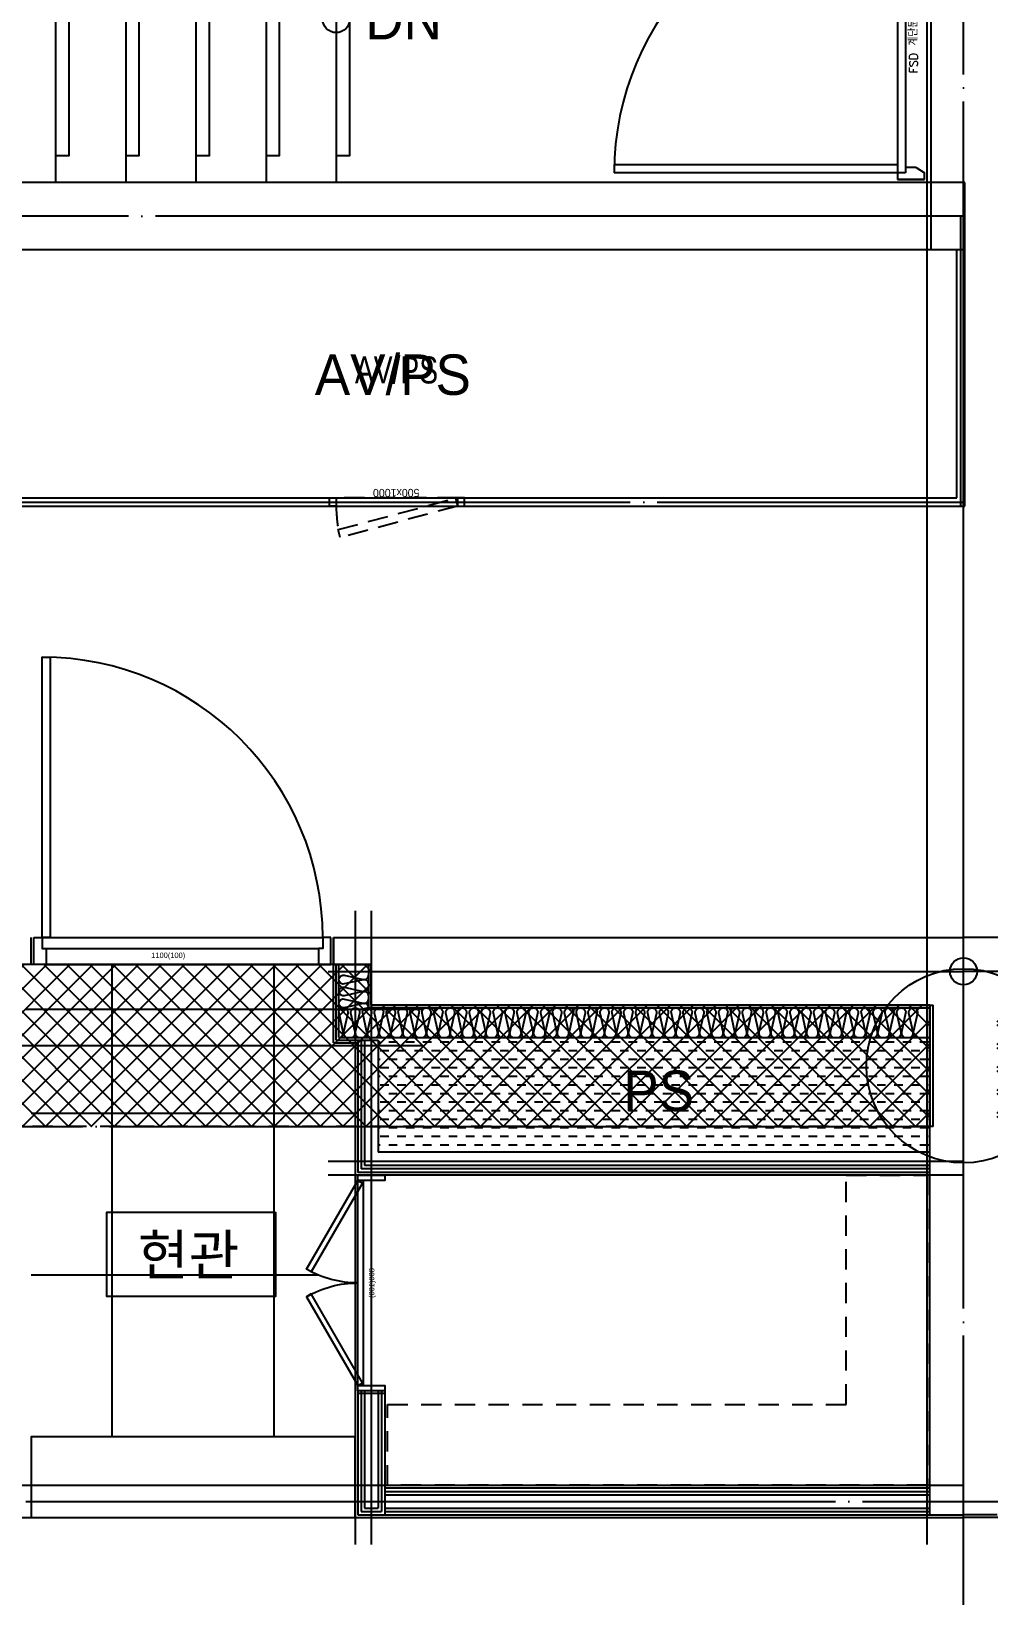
# Model space of a CAD drawing. Header units: millimetres. Extents: x -24416 to 92204, y -190080 to 23760.
# Drawn here: x 66557 to 70105, y -144547 to -138747 of the extents above; entities that cross this region are included whole.
import ezdxf
from ezdxf.enums import TextEntityAlignment as Align
from ezdxf.xclip import XClip

# ---------------------------------------------------------------- set-up
doc = ezdxf.new("R2010")
doc.units = ezdxf.units.MM
doc.header["$LTSCALE"] = 50
doc.header["$XCLIPFRAME"] = 0
for name, pattern in [('AUDIT_D_220706163347-0', [0]), ('CEN', [62, 60, -1, 0, -1]), ('HID', [2.5, 1.5, -1]), ('xr-101_102동-2F$0$HID', [2.3, 1.5, -0.8])]:
    doc.linetypes.add(name, pattern=pattern)
for name, color, linetype in [('A-SOL252', 252, 'Continuous'), ('A-STEEL', 4, 'Continuous'), ('AA-XXXX-TEXT#LEV', 3, 'Continuous'), ('AA-단열-바닥-욕실', 30, 'Continuous'), ('ARDM', 7, 'Continuous'), ('CEN_CON', 1, 'CEN'), ('CEN_WALL', 12, 'CEN'), ('CONC', 2, 'Continuous'), ('dan1', 7, 'HID'), ('DOOR', 4, 'Continuous'), ('FUR', 4, 'Continuous'), ('FUR_가전', 8, 'HID'), ('HAT', 9, 'Continuous'), ('INS', 252, 'Continuous'), ('ROM', 7, 'AUDIT_D_220706163347-0'), ('STAIR', 4, 'Continuous'), ('WAL_DRY', 7, 'Continuous'), ('xr-101_102동-2F$0$AA-DWXM-DOOR(PS점검구)', 4, 'xr-101_102동-2F$0$HID'), ('논슬립', 251, 'Continuous'), ('바닥타일', 8, 'Continuous'), ('실명', 3, 'AUDIT_D_220706163347-0'), ('실명박스', 7, 'AUDIT_D_220706163347-0')]:
    doc.layers.add(name, color=color, linetype=linetype)
for name, color, linetype, plot in [('AA-CEN', 1, 'CEN', False), ('AA-XXXX-MC', 153, 'AUDIT_D_220706163347-0', False), ('Def-PrintX', 147, 'Continuous', False), ('Defpoint', 135, 'Continuous', False), ('MC', 135, 'Continuous', False), ('X - 단위세대$0$0_임시', 134, 'Continuous', False), ('xr-101_102동-2F$0$DEFPOINT', 231, 'Continuous', False)]:
    doc.layers.add(name, color=color, linetype=linetype, plot=plot)
doc.styles.add('HAUD01', font='Dotum.ttf')
doc.styles.add('HAUD02', font='Dotum.ttf', dxfattribs={"width": 0.8})
doc.styles.get("Standard").update_dxf_attribs({"font": 'txt', "bigfont": 'whgtxt.shx'})
doc.styles.add('xr-101_102동-2F$0$HAUD01', font='Dotum.ttf')

# ---------------------------------------------------------------- blocks, each defined once
blk = doc.blocks.new('FSD 계단문 1100')
at = {"layer": 'DOOR'}
for p, q in [((25, 100), (25, 1150)), ((0, 100), (0, 0)), ((25, 100), (0, 100)), ((0, 0), (0, 100)), ((55, 100), (25, 100)), ((25, 70), (25, 100)), ((45, 70), (25, 70)), ((45, 30), (45, 70)), ((1075, 70), (1055, 70)), ((1055, 70), (1055, 30)), ((1100, 100), (1075, 100)), ((1075, 100), (1075, 70)), ((1100, 0), (1100, 100)), ((0, 0), (25, 0)), ((45, 30), (25, 0)), ((1055, 30), (1075, 0)), ((1075, 0), (1100, 0))]:
    blk.add_line(p, q, dxfattribs=at)
at = {"layer": 'DOOR', "color": 8}
for p, q in [((1055, 70), (45, 70)), ((1075, 100), (55, 100))]:
    blk.add_line(p, q, dxfattribs=at)
at = {"layer": 'DOOR'}
blk.add_lwpolyline([(55, 100), (55, 1150), (25, 1150)], dxfattribs=at)
at = {"layer": 'DOOR', "color": 8}
blk.add_arc((23.3, 98.3), 1051.7, 0.09318, 89.90682, dxfattribs=at)
at = {"layer": 'Def-PrintX'}
blk.add_text('FSD 계단문 1100', height=30, dxfattribs=at).set_placement((560, 43.8), align=Align.MIDDLE)
blk = doc.blocks.new('STA-1')
at = {"layer": 'STAIR'}
for p, q in [((-3120, -1210), (-3120, 0)), ((-2860, -1210), (-2860, 0)), ((-2600, -1210), (-2600, 0)), ((-2340, -1210), (-2340, 0)), ((-2080, -1210), (-2080, 0)), ((-1820, -1210), (-1820, 0)), ((-1560, -1210), (-1560, 0)), ((-1300, -1210), (-1300, 0)), ((-3120, -605), (-600, -605)), ((-600, -1995), (-600, -605)), ((-3120, -1275), (-3120, -1260)), ((-3120, -1275), (-3120, -1260)), ((-2860, -1275), (-2860, -1260)), ((-2600, -1275), (-2600, -1260)), ((-2340, -1275), (-2340, -1260)), ((-2080, -1275), (-2080, -1260)), ((-1820, -1275), (-1820, -1260)), ((-1560, -1275), (-1560, -1260)), ((-1300, -1275), (-1300, -1260)), ((-3120, -1340), (-3120, -1325)), ((-3120, -1340), (-3120, -1325)), ((-2860, -1340), (-2860, -1325)), ((-2600, -1340), (-2600, -1325)), ((-2340, -1340), (-2340, -1325)), ((-2080, -1340), (-2080, -1325)), ((-1820, -1340), (-1820, -1325)), ((-1560, -1340), (-1560, -1325)), ((-1300, -1340), (-1300, -1325)), ((-3120, -2600), (-3120, -1390)), ((-2860, -2600), (-2860, -1390)), ((-2600, -2600), (-2600, -1390)), ((-2340, -2600), (-2340, -1390)), ((-2080, -2600), (-2080, -1390)), ((-1820, -2600), (-1820, -1390)), ((-1560, -2600), (-1560, -1390)), ((-1300, -2600), (-1300, -1390)), ((-3120, -1995), (-2080, -1995)), ((-1820, -1995), (-600, -1995))]:
    blk.add_line(p, q, dxfattribs=at)
for points in [[(-1200, -1390), (-1200, -1210), (-3220, -1210), (-3220, -1390)], [(-1250, -1340), (-1250, -1260), (-3170, -1260), (-3170, -1340)], [(-1300, -1325), (-1300, -1275), (-3120, -1275), (-3120, -1325)], [(-2080, -1995), (-2148, -1909.7), (-2148, -1942.1), (-2086.5, -1995), (-2148, -2047.9), (-2148, -2080.3)], [(-1820, -1995), (-1752, -1909.7), (-1752, -1942.1), (-1813.5, -1995), (-1752, -2047.9), (-1752, -2080.3)]]:
    blk.add_lwpolyline(points, close=True, dxfattribs=at)
blk.add_lwpolyline([(-2157.1, -2767.7), (-1956.5, -2019.1), (-1999.9, -2007.5), (-1900.1, -1982.5), (-1943.5, -1970.9), (-1742.9, -1222.3)], dxfattribs=at)
for centre in [(-3120, -605), (-3120, -1995)]:
    blk.add_circle(centre, 50, dxfattribs=at)
at = {"layer": '논슬립'}
for points in [[(-3120, -100), (-3170, -100), (-3170, -1110), (-3120, -1110)], [(-2860, -100), (-2910, -100), (-2910, -1110), (-2860, -1110)], [(-2600, -100), (-2650, -100), (-2650, -1110), (-2600, -1110)], [(-2340, -100), (-2390, -100), (-2390, -1110), (-2340, -1110)], [(-2080, -100), (-2130, -100), (-2130, -1110), (-2080, -1110)], [(-1820, -100), (-1870, -100), (-1870, -1110), (-1820, -1110)], [(-1560, -100), (-1610, -100), (-1610, -1110), (-1560, -1110)], [(-1300, -100), (-1350, -100), (-1350, -1110), (-1300, -1110)], [(-3120, -2500), (-3070, -2500), (-3070, -1490), (-3120, -1490)], [(-2860, -2500), (-2810, -2500), (-2810, -1490), (-2860, -1490)], [(-2600, -2500), (-2550, -2500), (-2550, -1490), (-2600, -1490)], [(-2340, -2500), (-2290, -2500), (-2290, -1490), (-2340, -1490)], [(-2080, -2500), (-2030, -2500), (-2030, -1490), (-2080, -1490)], [(-1820, -2500), (-1770, -2500), (-1770, -1490), (-1820, -1490)], [(-1560, -2500), (-1510, -2500), (-1510, -1490), (-1560, -1490)], [(-1300, -2500), (-1250, -2500), (-1250, -1490), (-1300, -1490)]]:
    blk.add_lwpolyline(points, dxfattribs=at)
blk = doc.blocks.new('A$C38A1636F')
at = {"layer": 'xr-101_102동-2F$0$AA-DWXM-DOOR(PS점검구)'}
for p, q in [((225, 0), (-225, 0)), ((-225, -30), (225, -30))]:
    blk.add_line(p, q, dxfattribs=at)
for points in [[(-250, 0), (-225, 0), (-225, -30), (-250, -30)], [(250, 0), (225, 0), (225, -30), (250, -30)], [(-209.7, -146.5), (-217.4, -117.5), (217.2, -1), (225, -30)]]:
    blk.add_lwpolyline(points, close=True, dxfattribs=at)
blk.add_arc((385.2, -21.3), 610.2, 180.81816, 189.07051, dxfattribs=at)
at = {"layer": 'xr-101_102동-2F$0$DEFPOINT', "style": 'xr-101_102동-2F$0$HAUD01'}
blk.add_text('500x1000', height=30, rotation=180, dxfattribs=at).set_placement((-2.5, 18.6), align=Align.MIDDLE_CENTER)
blk = doc.blocks.new('CO-106-MF', base_point=(321577.8, -11662.9))
at = {"layer": 'A-STEEL'}
for p, q in [((356887.8, -10032.9), (356887.8, -9112.9)), ((356917.8, -10062.9), (356917.8, -9112.9)), ((352707.8, -10032.9), (356887.8, -10032.9)), ((352707.8, -10062.9), (356917.8, -10062.9))]:
    blk.add_line(p, q, dxfattribs=at)
at = {"layer": 'CEN_CON'}
for p, q in [((356792.8, -9112.9), (356792.8, -6012.9)), ((356917.8, -8987.9), (351217.8, -8987.9)), ((356902.8, -10062.9), (356902.8, -8987.9)), ((352677.8, -10047.9), (356917.8, -10047.9))]:
    blk.add_line(p, q, dxfattribs=at)
at = {"layer": 'CONC'}
for p, q in [((356917.8, -8862.9), (351467.8, -8862.9)), ((356917.8, -9112.9), (356917.8, -8862.9)), ((356917.8, -9112.9), (351467.8, -9112.9))]:
    blk.add_line(p, q, dxfattribs=at)
at = {"rotation": 180}
blk.add_blockref('STA-1', (351467.8, -8862.9), dxfattribs=at)
at = {"layer": 'AA-XXXX-TEXT#LEV'}
blk.add_blockref('A$C38A1636F', (354812.8, -10032.9), dxfattribs=at)
at = {"layer": 'DOOR', "rotation": 90}
blk.add_blockref('FSD 계단문 1100', (356767.8, -8852.9), dxfattribs=at)
at = {"layer": 'Def-PrintX', "style": 'HAUD02', "width": 0.8}
blk.add_text('AV/PS', height=100, dxfattribs=at).set_placement((354657.2, -9608.5))
blk = doc.blocks.new('DOOR-800(100)')
at = {"layer": 'DOOR'}
for points in [[(359.1, 272.7), (349.1, 290), (20, 100), (30, 82.7)], [(440.9, 272.7), (450.9, 290), (780, 100), (770, 82.7)], [(20, 100), (0, 100), (0, 0), (20, 0)], [(780, 80), (780, 100), (20, 100), (20, 80)], [(800, 100), (780, 100), (780, 0), (800, 0)]]:
    blk.add_lwpolyline(points, close=True, dxfattribs=at)
for centre, start, end in [((20, 100), 0, 30), ((780, 100), 150, 180)]:
    blk.add_arc(centre, 380, start, end, dxfattribs=at)
at = {"layer": 'X - 단위세대$0$0_임시'}
for p, q in [((-10, 0), (-10, 100)), ((810, 0), (810, 100))]:
    blk.add_line(p, q, dxfattribs=at)
at = {"layer": 'X - 단위세대$0$0_임시', "style": 'HAUD02'}
blk.add_text('800(100)', height=20, dxfattribs=at).set_placement((400.3, 46.2), align=Align.MIDDLE)
blk = doc.blocks.new('FSD-1100(100)')
at = {"layer": 'DOOR'}
for p, q in [((30, 100), (1070, 100)), ((45, 60), (1055, 60)), ((45, 0), (1055, 0))]:
    blk.add_line(p, q, dxfattribs=at)
blk.add_lwpolyline([(30, 100), (30, 1140), (60, 1140), (60, 100), (30, 100)], dxfattribs=at)
for points in [[(0, 100), (30, 100), (30, 60), (45, 60), (45, 0), (0, 0)], [(1100, 100), (1070, 100), (1070, 60), (1055, 60), (1055, 0), (1100, 0)]]:
    blk.add_lwpolyline(points, close=True, dxfattribs=at)
blk.add_arc((30, 100), 1040, 0, 90, dxfattribs=at)
at = {"layer": 'X - 단위세대$0$0_임시'}
for p, q in [((-10, 0), (-10, 100)), ((1110, 0), (1110, 100))]:
    blk.add_line(p, q, dxfattribs=at)
at = {"layer": 'X - 단위세대$0$0_임시', "style": 'HAUD02'}
blk.add_text('1100(100)', height=20, dxfattribs=at).set_placement((497.5, 32.2), align=Align.MIDDLE)
blk = doc.blocks.new('insul1')
blk.add_lwpolyline([(0, 0, 0.480617), (0.146, 0.183), (0.004, 0.817, -1.249969), (0.296, 0.817), (0.154, 0.183, 0.480617), (0.3, 0, 0.480617)], format="xyb")
blk = doc.blocks.new('U-131A(확장)2', base_point=(284085.3, -82263.2))
at = {"layer": 'A-SOL252'}
h = blk.add_hatch(dxfattribs=at)
h.set_pattern_fill('DASH', color=256, scale=10, style=0)
h.paths.add_polyline_path([(296850.3, -75783.2), (298895.3, -75783.2), (298895.3, -75358.2), (296850.3, -75358.2)])
at = {"layer": 'CEN_CON'}
for p, q in [((299020.3, -82563.2), (299020.3, -74888.2)), ((299020.3, -82563.2), (299020.3, -74888.2)), ((296665.3, -75113.2), (299020.3, -75113.2)), ((300975.3, -75113.2), (299020.3, -75113.2)), ((292445.3, -75253.2), (297015.3, -75253.2))]:
    blk.add_line(p, q, dxfattribs=at)
at = {"layer": 'CEN_WALL'}
for p, q in [((296825.3, -74888.2), (296825.3, -77238.2)), ((299020.3, -75818.2), (296665.3, -75818.2)), ((292445.3, -77078.2), (299020.3, -77078.2)), ((299020.3, -77078.2), (301078.3, -77078.2))]:
    blk.add_line(p, q, dxfattribs=at)
at = {"layer": 'CONC'}
for p, q in [((296685.3, -74988.2), (299020.3, -74988.2)), ((296685.3, -74988.2), (296685.3, -75088.2)), ((305095.3, -74988.2), (299020.3, -74988.2)), ((296685.3, -75088.2), (296825.3, -75088.2)), ((296825.3, -75088.2), (296825.3, -75238.2)), ((296825.3, -75238.2), (298908.3, -75238.2)), ((298908.3, -75688.2), (298908.3, -75238.2)), ((298895.3, -77128.2), (298895.3, -75688.2)), ((298908.3, -75688.2), (298895.3, -75688.2)), ((298895.3, -77128.2), (299020.3, -77128.2)), ((299145.3, -77128.2), (299020.3, -77128.2))]:
    blk.add_line(p, q, dxfattribs=at)
at = {"layer": 'dan1'}
blk.add_lwpolyline([(298895.3, -75688.2), (292755.3, -75688.2)], dxfattribs=at)
at = {"layer": 'Defpoint'}
blk.add_circle((299020.3, -75113.2), 50, dxfattribs=at)
blk.add_circle((299020.3, -75113.2), 50, dxfattribs=at)
at = {"layer": 'FUR'}
blk.add_lwpolyline([(296765.3, -76838.2), (295565.3, -76838.2), (295565.3, -77138.2), (296765.3, -77138.2)], close=True, dxfattribs=at)
at = {"layer": 'FUR_가전'}
blk.add_lwpolyline([(296885.3, -76718.2), (298585.3, -76718.2), (298585.3, -75868.2), (298885.3, -75868.2), (298885.3, -77018.2), (296885.3, -77018.2)], close=True, dxfattribs=at)
at = {"layer": 'INS'}
for p, q in [((296705.3, -75358.2), (296705.3, -75088.2)), ((296815.3, -75088.2), (296815.3, -75248.2)), ((296815.3, -75248.2), (298895.3, -75248.2)), ((298895.3, -75238.3), (298895.3, -75688.2)), ((296705.3, -75358.2), (298895.3, -75358.2)), ((295565.3, -75638.2), (296775.3, -75638.2)), ((295565.3, -76238.2), (296627.4, -76238.2))]:
    blk.add_line(p, q, dxfattribs=at)
at = {"layer": 'MC'}
for p, q in [((296765.3, -74888.2), (296765.3, -77238.2)), ((298885.3, -77238.2), (298885.3, -74888.2)), ((292445.3, -75388.2), (297015.3, -75388.2)), ((299020.3, -75868.2), (296665.3, -75868.2)), ((292445.3, -77018.2), (299020.3, -77018.2)), ((292445.3, -77138.2), (299020.3, -77138.2)), ((305595.3, -77138.2), (299020.3, -77138.2))]:
    blk.add_line(p, q, dxfattribs=at)
at = {"layer": 'WAL_DRY'}
for p, q in [((296685.3, -75378.2), (296685.3, -75088.2)), ((296695.3, -75368.2), (296695.3, -75088.2)), ((296685.3, -75378.2), (296775.3, -75378.2)), ((296695.3, -75368.2), (296775.3, -75368.2)), ((296775.3, -75368.2), (296775.3, -75858.2)), ((296775.3, -75368.2), (296850.3, -75368.2)), ((296787.8, -75368.2), (296787.8, -75845.7)), ((296800.3, -75368.2), (296800.3, -75833.2)), ((296850.3, -75368.2), (296850.3, -75783.2)), ((298895.3, -75783.2), (296850.3, -75783.2)), ((298895.3, -75845.7), (296787.8, -75845.7)), ((298895.3, -75833.2), (296800.3, -75833.2)), ((298895.3, -75858.2), (296775.3, -75858.2)), ((296775.3, -76668.2), (296775.3, -77128.2)), ((296787.8, -76668.2), (296787.8, -77115.7)), ((296800.3, -76668.2), (296800.3, -77103.2)), ((296850.3, -76668.2), (296850.3, -77103.2)), ((296862.8, -76668.2), (296862.8, -77115.7)), ((296875.3, -76668.2), (296875.3, -77128.2)), ((296875.3, -77028.2), (298895.3, -77028.2)), ((296875.3, -77040.7), (298895.3, -77040.7)), ((296875.3, -77053.2), (298895.3, -77053.2)), ((296775.3, -77128.2), (296875.3, -77128.2)), ((296787.8, -77115.7), (296862.8, -77115.7)), ((296800.3, -77103.2), (296850.3, -77103.2)), ((296875.3, -77103.2), (298895.3, -77103.2)), ((296875.3, -77115.7), (298895.3, -77115.7)), ((296875.3, -77128.2), (298895.3, -77128.2))]:
    blk.add_line(p, q, dxfattribs=at)
at = {"layer": '바닥타일'}
for p, q in [((295865.3, -76838.2), (295865.3, -75088.2)), ((296465.3, -76838.2), (296465.3, -75088.2))]:
    blk.add_line(p, q, dxfattribs=at)
at = {"layer": 'DOOR'}
blk.add_blockref('FSD-1100(100)', (295575.3, -75088.2), dxfattribs=at)
at = {"layer": 'DOOR', "xscale": -1, "rotation": 90}
blk.add_blockref('DOOR-800(100)', (296875.3, -75868.2), dxfattribs=at)
at = {"layer": 'INS', "xscale": 110, "yscale": 110, "zscale": 110, "rotation": 90, "row_count": 1, "column_count": 3, "row_spacing": 0, "column_spacing": 44}
blk.add_blockref('insul1', (296815.3, -75248.2), dxfattribs=at)
at = {"layer": 'INS', "xscale": 110, "yscale": 110, "zscale": 110, "row_count": 1, "column_count": 49, "row_spacing": 0, "column_spacing": 44}
blk.add_blockref('insul1', (296705.3, -75358.2), dxfattribs=at)
blk = doc.blocks.new('A$C415C5DAF')
at = {"layer": 'AA-XXXX-MC'}
blk.add_line((57391.5, -160384.5), (57391.5, -154334.5), dxfattribs=at)
at = {"layer": 'CEN_CON'}
blk.add_line((57526.5, -160384.5), (57526.5, -154334.5), dxfattribs=at)
at = {"layer": '실명박스'}
blk.add_lwpolyline([(54976.8, -161502.7), (54976.8, -161815.2), (54351.8, -161815.2), (54351.8, -161502.7)], close=True, dxfattribs=at)
at = {"layer": 'ROM', "color": 3, "style": 'HAUD01'}
for s, p in [('DN', (55451.5, -157079.5)), ('AV/PS', (55411.5, -158394.5)), ('PS', (56396.8, -161052.2))]:
    blk.add_text(s, height=150, dxfattribs=at).set_placement(p, align=Align.MIDDLE)
at = {"layer": '실명', "style": 'HAUD01'}
blk.add_text('현관', height=150, dxfattribs=at).set_placement((54655, -161657), align=Align.MIDDLE)
blk = doc.blocks.new('A$C1CAF0AFA')
at = {"layer": 'HAT'}
h = blk.add_hatch(dxfattribs=at)
h.set_pattern_fill('_USER', color=5, scale=60, angle=45, double=1, pattern_type=0)
h.set_pattern_definition([(45, (0, 5940), (-42.426407, 42.426407), []), (135, (0, 5940), (-42.426407, -42.426407), [])])
h.paths.add_polyline_path([(69886.9, -166567.4), (69886.9, -166117.4), (67816.9, -166117.4), (67816.9, -165967.4), (66416.9, -165967.4), (66416.9, -166117.4), (63686.9, -166117.4), (63686.9, -163007.4), (59946.9, -163007.4), (59946.9, -165012.4), (57446.9, -165012.4), (57446.9, -163597.4), (55506.9, -163597.4), (55506.9, -164047.4), (56996.9, -164047.4), (56996.9, -165462.4), (59126.9, -165462.4), (59126.9, -165172.4), (59326.9, -165172.4), (59326.9, -165462.4), (60396.9, -165462.4), (60396.9, -163457.4), (63236.9, -163457.4), (63236.9, -166567.4), (63546.9, -166567.4), (63546.9, -166244.9), (63746.9, -166244.9), (63746.9, -166567.4)], flags=17)
h.paths.add_polyline_path([(66496.9, -168857.4), (70586.9, -168857.4), (70586.9, -172492.4), (80246.9, -172492.4), (80246.9, -164387.4), (79581.9, -164387.4), (79581.9, -163457.4), (76786.9, -163457.4), (76786.9, -166567.4), (76476.9, -166567.4), (76476.9, -166244.9), (76276.9, -166244.9), (76276.9, -166567.4), (70136.9, -166567.4), (70136.9, -166117.6), (76336.9, -166117.4), (76336.9, -163007.4), (80076.9, -163007.4), (80076.9, -163872.4), (80696.9, -163872.4), (80696.9, -172942.4), (70136.9, -172942.4), (70136.9, -169307.4), (66946.9, -169307.4), (66946.9, -172942.4), (59186.9, -172942.4), (59186.9, -171452.4), (55506.9, -171452.4), (55506.9, -171002.4), (59126.9, -171002.4), (59126.9, -171292.4), (59326.9, -171292.4), (59326.9, -171002.4), (59636.9, -171002.4), (59636.9, -172492.4), (66496.9, -172492.4)])
at = {"layer": 'AA-CEN', "color": 4}
blk.add_lwpolyline([(60396.9, -163457.4), (63236.9, -163457.4), (63236.9, -166567.4), (63546.9, -166567.4), (63546.9, -166244.9), (63746.9, -166244.9), (63746.9, -166567.4), (69886.9, -166567.4), (69886.9, -166117.4), (67816.9, -166117.4), (67816.9, -165967.4), (66416.9, -165967.4), (66416.9, -166117.4), (63686.9, -166117.4), (63686.9, -163007.4), (59946.9, -163007.4)], dxfattribs=at)
blk = doc.blocks.new('A$C45F312F6')
at = {"layer": 'ARDM', "color": 3}
blk.add_circle((70011.9, -166342.4), 360, dxfattribs=at)

msp = doc.modelspace()

# ---------------------------------------------------------------- block references
msp.add_blockref('A$C45F312F6', (0, 23760))
ref = msp.add_blockref('CO-106-MF', (34676.9, -142107.4))
XClip(ref).set_block_clipping_path([(340631.7256188359, -19237.9350187937), (372147.7906722794, -5512.9350187937)])
ref = msp.add_blockref('U-131A(확장)2', (55076.9, -149382.4))
XClip(ref).set_block_clipping_path([(282739.2818310418, -82563.1562753955), (314255.3468844853, -68838.1562753955)])
at = {"layer": 'AA-단열-바닥-욕실'}
msp.add_blockref('A$C1CAF0AFA', (0, 23760), dxfattribs=at)
at = {"layer": '실명박스'}
msp.add_blockref('A$C415C5DAF', (12485.4, 18377.1), dxfattribs=at)

doc.saveas('drawing.dxf')
